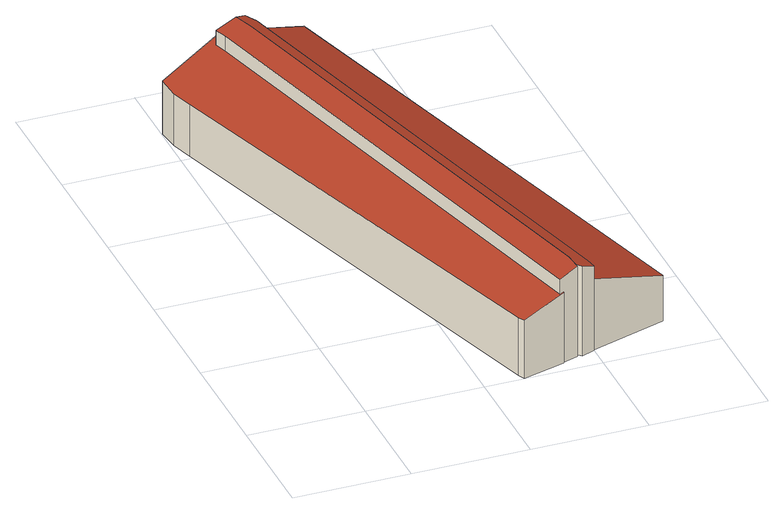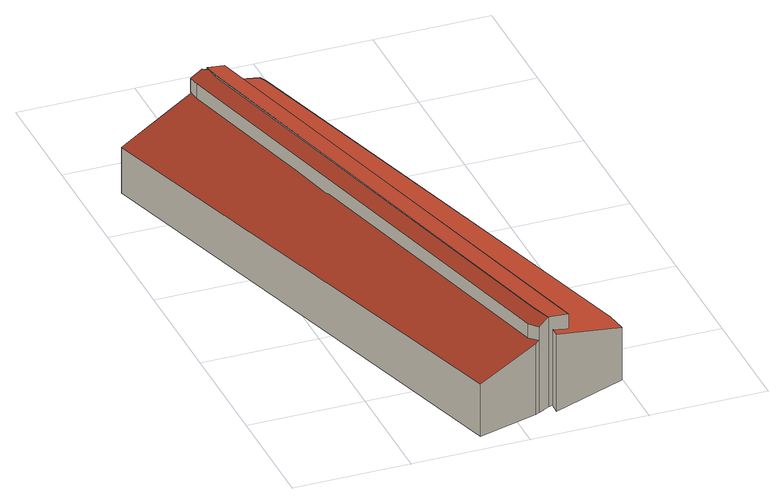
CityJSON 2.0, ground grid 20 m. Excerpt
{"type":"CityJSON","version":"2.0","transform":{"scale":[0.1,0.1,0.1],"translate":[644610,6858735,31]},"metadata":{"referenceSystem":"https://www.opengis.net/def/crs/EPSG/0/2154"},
"CityObjects":{
"building1":{"type":"Building","attributes":{"height_in_meters":12.75},"geometry":[{"type":"MultiSurface","lod":"2","boundaries":[[[0,1,2,3,4,5,6,7,8,9]],[[10,11,12,13,14,15,16,17]],[[18,19,20,21,22,23,24]],[[25,26,27,28,29,30,31,32]],[[33,34,1,0]],[[34,35,2,1]],[[35,36,3,2]],[[36,37,4,3]],[[37,38,5,4]],[[38,39,6,5]],[[39,40,7,6]],[[40,41,8,7]],[[41,42,9,8]],[[42,33,0,9]],[[43,44,11,10]],[[44,45,12,11]],[[45,46,13,12]],[[46,47,14,13]],[[47,48,15,14]],[[48,49,16,15]],[[49,50,17,16]],[[50,43,10,17]],[[51,52,19,18]],[[52,53,20,19]],[[53,54,21,20]],[[54,55,22,21]],[[55,56,23,22]],[[56,57,24,23]],[[57,51,18,24]],[[58,59,26,25]],[[59,60,27,26]],[[60,61,28,27]],[[61,62,29,28]],[[62,63,30,29]],[[63,64,31,30]],[[64,65,32,31]],[[65,58,25,32]],[[33,34,35,36,37,38,39,40,41,42]],[[43,44,45,46,47,48,49,50]],[[51,52,53,54,55,56,57]],[[58,59,60,61,62,63,64,65]]],"semantics":{"surfaces":[{"type":"RoofSurface","slope_in_degrees":9.88},{"type":"RoofSurface","slope_in_degrees":5.92},{"type":"RoofSurface","slope_in_degrees":8.31},{"type":"RoofSurface","slope_in_degrees":17.42},{"type":"WallSurface"},{"type":"GroundSurface"}],"values":[0,1,2,3,4,4,4,4,4,4,4,4,4,4,4,4,4,4,4,4,4,4,4,4,4,4,4,4,4,4,4,4,4,4,4,4,4,5,5,5,5]}}]}
},
"vertices":[
[165,908,133],[148,924,136],[164,932,130],[269,961,95],[532,82,84],[395,40,132],[309,392,129],[295,416,132],[246,592,133],[174,882,131],[6,846,95],[2,885,97],[131,935,142],[125,830,131],[342,22,130],[268,1,107],[262,12,106],[18,807,95],[100,907,156],[138,918,166],[149,884,166],[366,61,167],[369,32,166],[335,21,156],[107,883,157],[138,919,165],[157,929,158],[170,911,156],[396,58,156],[399,39,156],[377,31,164],[369,38,166],[141,903,165],[165,908,0],[148,924,0],[164,932,0],[269,961,0],[532,82,0],[395,40,0],[309,392,0],[295,416,0],[246,592,0],[174,882,0],[6,846,0],[2,885,0],[131,935,0],[125,830,0],[342,22,0],[268,1,0],[262,12,0],[18,807,0],[100,907,0],[138,918,0],[149,884,0],[366,61,0],[369,32,0],[335,21,0],[107,883,0],[138,919,0],[157,929,0],[170,911,0],[396,58,0],[399,39,0],[377,31,0],[369,38,0],[141,903,0]
]}
